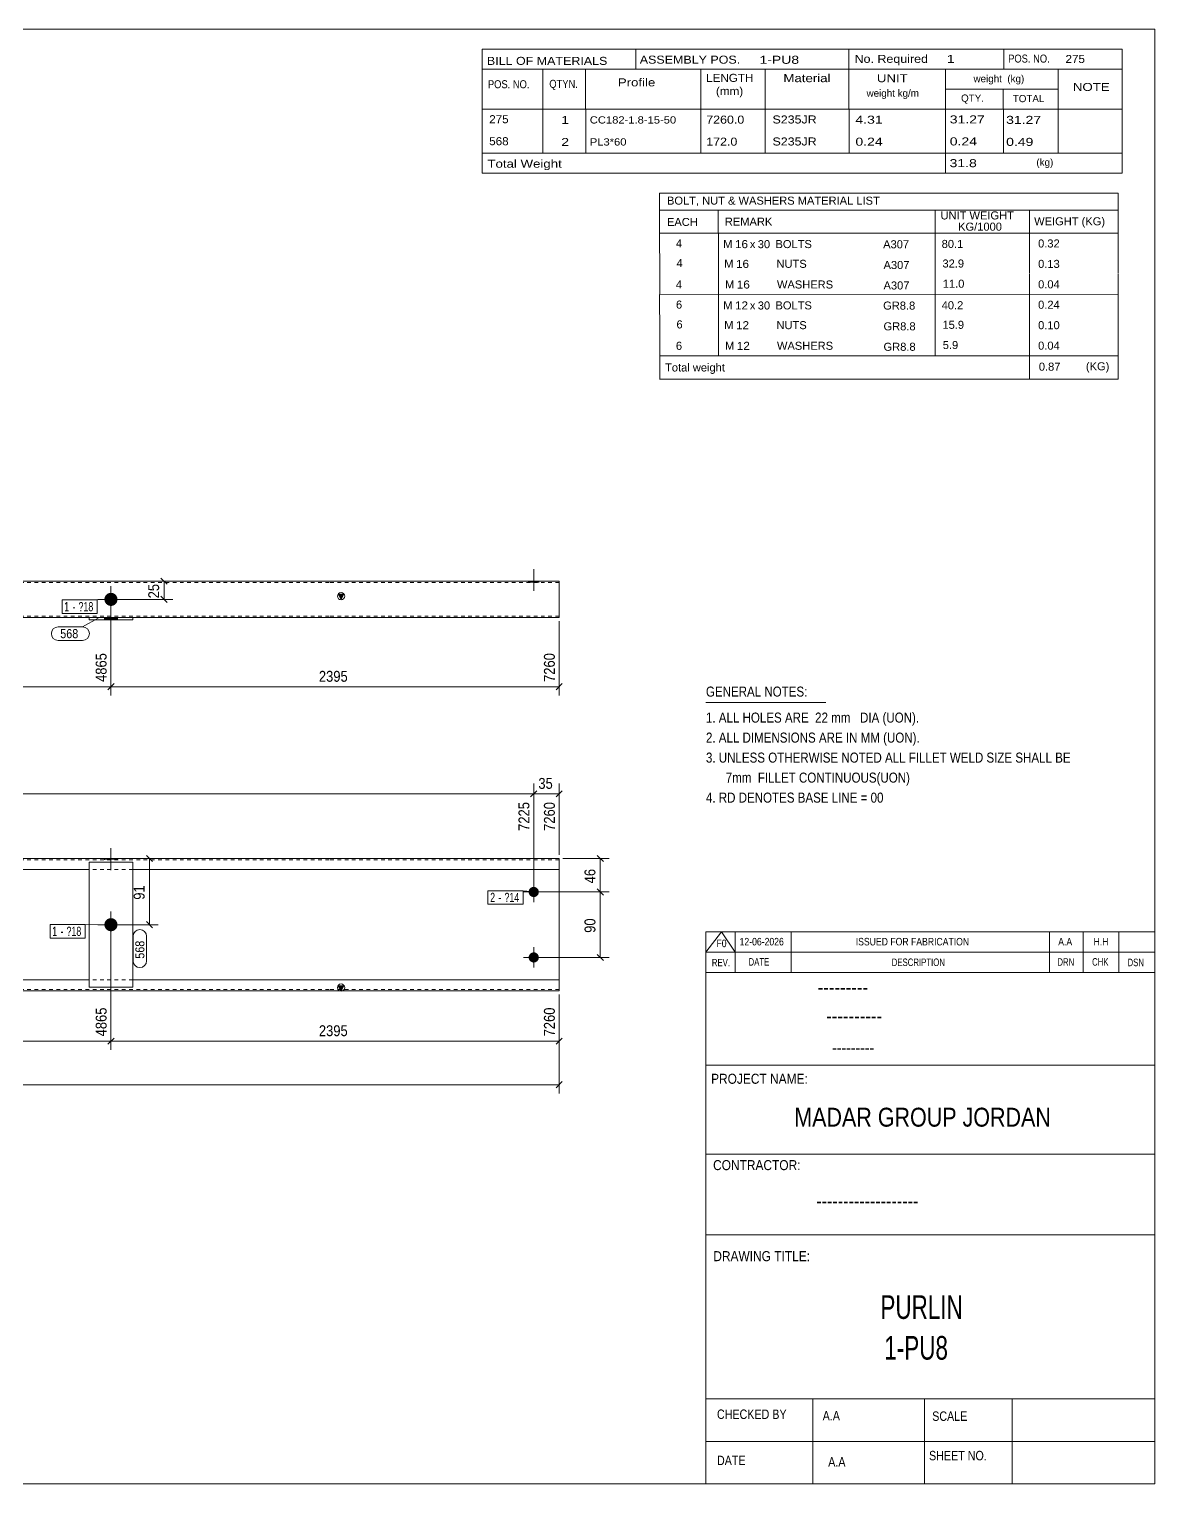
# Model space of a CAD drawing. Header units: millimetres. Extents: x 2 to 579, y 1 to 405.
# Drawn here: x 269.3 to 579, y 5 to 405 of the extents above; entities that cross this region are included whole.
import ezdxf

# ---------------------------------------------------------------- set-up
doc = ezdxf.new("R2010")
doc.units = ezdxf.units.MM
doc.linetypes.add('XKITLINE00', pattern=[0])
doc.linetypes.add('XKITLINE01', pattern=[4, 1, -1, 1, -1])
for name, color, linetype, lineweight in [('Bolt', 3, 'Continuous', 0), ('BoltMark', 7, 'Continuous', 0), ('Dimensions', 7, 'Continuous', 0), ('DrawingSheet', 5, 'Continuous', 0), ('OtherObjectType', 7, 'Continuous', 0), ('Part', 2, 'Continuous', 0), ('PartMark', 7, 'Continuous', 0)]:
    doc.layers.add(name, color=color, linetype=linetype, lineweight=lineweight)
doc.styles.add('@ARIAL_UNICODE_MS_BOLD', font='ARIAL.TTF')
doc.styles.add('ARIAL', font='ARIAL.TTF')
doc.styles.add('ARIAL_NARROW', font='ARIALN.TTF')
doc.styles.add('COMIC_SANS_MS_BOLD', font='COMICBD.TTF')
doc.styles.add('SWIS721_EX_BT', font='ARIAL.TTF')
doc.styles.add('SWISSE', font='ARIAL.TTF')

# ---------------------------------------------------------------- blocks, each defined once
blk = doc.blocks.new('*A1')
at = {"layer": 'Bolt'}
blk.add_hatch(color=3, dxfattribs=at).paths.add_polyline_path([(290.04, 176.59), (290.04, 176.95), (293.64, 176.95), (293.64, 176.59)], flags=17)
at = {"layer": 'Bolt', "color": 3, "linetype": 'XKITLINE00', "lineweight": 0}
for p, q in [((290.04, 176.95), (290.04, 176.59)), ((291.84, 179.77), (291.84, 173.77)), ((293.64, 176.95), (293.64, 176.59))]:
    blk.add_line(p, q, dxfattribs=at)
blk = doc.blocks.new('*A3')
at = {"layer": 'Bolt'}
for points in [[(408.17, 169.15), (408.21, 169.15), (408.24, 169.15), (408.28, 169.14), (408.31, 169.14), (408.34, 169.13), (408.38, 169.13), (408.41, 169.12), (408.44, 169.12), (408.48, 169.11), (408.51, 169.1), (408.54, 169.09), (408.58, 169.08), (408.61, 169.07), (408.64, 169.06), (408.67, 169.04), (408.71, 169.03), (408.74, 169.02), (408.77, 169), (408.8, 168.98), (408.83, 168.97), (408.86, 168.95), (408.89, 168.93), (408.92, 168.91), (408.94, 168.89), (408.97, 168.87), (409, 168.85), (409.03, 168.83), (409.05, 168.81), (409.08, 168.79), (409.1, 168.76), (409.13, 168.74), (409.15, 168.72), (409.18, 168.69), (409.2, 168.66), (409.22, 168.64), (409.24, 168.61), (409.26, 168.58), (409.28, 168.56), (409.3, 168.53), (409.32, 168.5), (409.34, 168.47), (409.36, 168.44), (409.37, 168.41), (409.39, 168.38), (409.4, 168.35), (409.42, 168.32), (409.43, 168.29), (409.44, 168.25), (409.46, 168.22), (409.47, 168.19), (409.48, 168.16), (409.49, 168.12), (409.5, 168.09), (409.5, 168.06), (409.51, 168.02), (409.52, 167.99), (409.52, 167.96), (409.53, 167.92), (409.53, 167.89), (409.53, 167.85), (409.54, 167.82), (409.54, 167.78), (409.54, 167.75), (409.54, 167.72), (409.54, 167.68), (409.53, 167.65), (409.53, 167.61), (409.53, 167.58), (409.52, 167.54), (409.52, 167.51), (409.51, 167.48), (409.5, 167.44), (409.5, 167.41), (409.49, 167.38), (409.48, 167.34), (409.47, 167.31), (409.46, 167.28), (409.44, 167.25), (409.43, 167.21), (409.42, 167.18), (409.4, 167.15), (409.39, 167.12), (409.37, 167.09), (409.36, 167.06), (409.34, 167.03), (409.32, 167), (409.3, 166.97), (409.28, 166.94), (409.26, 166.92), (409.24, 166.89), (409.22, 166.86), (409.2, 166.84), (409.18, 166.81), (409.15, 166.78), (409.13, 166.76), (409.1, 166.74), (409.08, 166.71), (409.05, 166.69), (409.03, 166.67), (409, 166.65), (408.97, 166.63), (408.94, 166.61), (408.92, 166.59), (408.89, 166.57), (408.86, 166.55), (408.83, 166.53), (408.8, 166.52), (408.77, 166.5), (408.74, 166.48), (408.71, 166.47), (408.67, 166.46), (408.64, 166.44), (408.61, 166.43), (408.58, 166.42), (408.54, 166.41), (408.51, 166.4), (408.48, 166.39), (408.44, 166.38), (408.41, 166.38), (408.38, 166.37), (408.34, 166.37), (408.31, 166.36), (408.28, 166.36), (408.24, 166.35), (408.21, 166.35), (408.17, 166.35), (408.14, 166.35), (408.1, 166.35), (408.07, 166.35), (408.03, 166.35), (408, 166.36), (407.97, 166.36), (407.93, 166.37), (407.9, 166.37), (407.86, 166.38), (407.83, 166.38), (407.8, 166.39), (407.76, 166.4), (407.73, 166.41), (407.7, 166.42), (407.67, 166.43), (407.63, 166.44), (407.6, 166.46), (407.57, 166.47), (407.54, 166.48), (407.51, 166.5), (407.48, 166.52), (407.45, 166.53), (407.42, 166.55), (407.39, 166.57), (407.36, 166.59), (407.33, 166.61), (407.3, 166.63), (407.28, 166.65), (407.25, 166.67), (407.22, 166.69), (407.2, 166.71), (407.17, 166.74), (407.15, 166.76), (407.12, 166.78), (407.1, 166.81), (407.08, 166.84), (407.06, 166.86), (407.03, 166.89), (407.01, 166.92), (406.99, 166.94), (406.97, 166.97), (406.96, 167), (406.94, 167.03), (406.92, 167.06), (406.9, 167.09), (406.89, 167.12), (406.87, 167.15), (406.86, 167.18), (406.84, 167.21), (406.83, 167.25), (406.82, 167.28), (406.81, 167.31), (406.8, 167.34), (406.79, 167.38), (406.78, 167.41), (406.77, 167.44), (406.76, 167.48), (406.76, 167.51), (406.75, 167.54), (406.75, 167.58), (406.74, 167.61), (406.74, 167.65), (406.74, 167.68), (406.74, 167.72), (406.74, 167.75), (406.74, 167.78), (406.74, 167.82), (406.74, 167.85), (406.74, 167.89), (406.75, 167.92), (406.75, 167.96), (406.76, 167.99), (406.76, 168.02), (406.77, 168.06), (406.78, 168.09), (406.79, 168.12), (406.8, 168.16), (406.81, 168.19), (406.82, 168.22), (406.83, 168.25), (406.84, 168.29), (406.86, 168.32), (406.87, 168.35), (406.89, 168.38), (406.9, 168.41), (406.92, 168.44), (406.94, 168.47), (406.96, 168.5), (406.97, 168.53), (406.99, 168.56), (407.01, 168.58), (407.03, 168.61), (407.06, 168.64), (407.08, 168.66), (407.1, 168.69), (407.12, 168.72), (407.15, 168.74), (407.17, 168.76), (407.2, 168.79), (407.22, 168.81), (407.25, 168.83), (407.28, 168.85), (407.3, 168.87), (407.33, 168.89), (407.36, 168.91), (407.39, 168.93), (407.42, 168.95), (407.45, 168.97), (407.48, 168.98), (407.51, 169), (407.54, 169.02), (407.57, 169.03), (407.6, 169.04), (407.63, 169.06), (407.67, 169.07), (407.7, 169.08), (407.73, 169.09), (407.76, 169.1), (407.8, 169.11), (407.83, 169.12), (407.86, 169.12), (407.9, 169.13), (407.93, 169.13), (407.97, 169.14), (408, 169.14), (408.03, 169.15), (408.07, 169.15), (408.1, 169.15), (408.14, 169.15)], [(408.17, 151.15), (408.21, 151.15), (408.24, 151.15), (408.28, 151.14), (408.31, 151.14), (408.34, 151.13), (408.38, 151.13), (408.41, 151.12), (408.44, 151.12), (408.48, 151.11), (408.51, 151.1), (408.54, 151.09), (408.58, 151.08), (408.61, 151.07), (408.64, 151.06), (408.67, 151.04), (408.71, 151.03), (408.74, 151.02), (408.77, 151), (408.8, 150.98), (408.83, 150.97), (408.86, 150.95), (408.89, 150.93), (408.92, 150.91), (408.94, 150.89), (408.97, 150.87), (409, 150.85), (409.03, 150.83), (409.05, 150.81), (409.08, 150.79), (409.1, 150.76), (409.13, 150.74), (409.15, 150.72), (409.18, 150.69), (409.2, 150.66), (409.22, 150.64), (409.24, 150.61), (409.26, 150.58), (409.28, 150.56), (409.3, 150.53), (409.32, 150.5), (409.34, 150.47), (409.36, 150.44), (409.37, 150.41), (409.39, 150.38), (409.4, 150.35), (409.42, 150.32), (409.43, 150.29), (409.44, 150.25), (409.46, 150.22), (409.47, 150.19), (409.48, 150.16), (409.49, 150.12), (409.5, 150.09), (409.5, 150.06), (409.51, 150.02), (409.52, 149.99), (409.52, 149.96), (409.53, 149.92), (409.53, 149.89), (409.53, 149.85), (409.54, 149.82), (409.54, 149.78), (409.54, 149.75), (409.54, 149.72), (409.54, 149.68), (409.53, 149.65), (409.53, 149.61), (409.53, 149.58), (409.52, 149.54), (409.52, 149.51), (409.51, 149.48), (409.5, 149.44), (409.5, 149.41), (409.49, 149.38), (409.48, 149.34), (409.47, 149.31), (409.46, 149.28), (409.44, 149.25), (409.43, 149.21), (409.42, 149.18), (409.4, 149.15), (409.39, 149.12), (409.37, 149.09), (409.36, 149.06), (409.34, 149.03), (409.32, 149), (409.3, 148.97), (409.28, 148.94), (409.26, 148.92), (409.24, 148.89), (409.22, 148.86), (409.2, 148.84), (409.18, 148.81), (409.15, 148.78), (409.13, 148.76), (409.1, 148.74), (409.08, 148.71), (409.05, 148.69), (409.03, 148.67), (409, 148.65), (408.97, 148.63), (408.94, 148.61), (408.92, 148.59), (408.89, 148.57), (408.86, 148.55), (408.83, 148.53), (408.8, 148.52), (408.77, 148.5), (408.74, 148.48), (408.71, 148.47), (408.67, 148.46), (408.64, 148.44), (408.61, 148.43), (408.58, 148.42), (408.54, 148.41), (408.51, 148.4), (408.48, 148.39), (408.44, 148.38), (408.41, 148.38), (408.38, 148.37), (408.34, 148.37), (408.31, 148.36), (408.28, 148.36), (408.24, 148.35), (408.21, 148.35), (408.17, 148.35), (408.14, 148.35), (408.1, 148.35), (408.07, 148.35), (408.03, 148.35), (408, 148.36), (407.97, 148.36), (407.93, 148.37), (407.9, 148.37), (407.86, 148.38), (407.83, 148.38), (407.8, 148.39), (407.76, 148.4), (407.73, 148.41), (407.7, 148.42), (407.67, 148.43), (407.63, 148.44), (407.6, 148.46), (407.57, 148.47), (407.54, 148.48), (407.51, 148.5), (407.48, 148.52), (407.45, 148.53), (407.42, 148.55), (407.39, 148.57), (407.36, 148.59), (407.33, 148.61), (407.3, 148.63), (407.28, 148.65), (407.25, 148.67), (407.22, 148.69), (407.2, 148.71), (407.17, 148.74), (407.15, 148.76), (407.12, 148.78), (407.1, 148.81), (407.08, 148.84), (407.06, 148.86), (407.03, 148.89), (407.01, 148.92), (406.99, 148.94), (406.97, 148.97), (406.96, 149), (406.94, 149.03), (406.92, 149.06), (406.9, 149.09), (406.89, 149.12), (406.87, 149.15), (406.86, 149.18), (406.84, 149.21), (406.83, 149.25), (406.82, 149.28), (406.81, 149.31), (406.8, 149.34), (406.79, 149.38), (406.78, 149.41), (406.77, 149.44), (406.76, 149.48), (406.76, 149.51), (406.75, 149.54), (406.75, 149.58), (406.74, 149.61), (406.74, 149.65), (406.74, 149.68), (406.74, 149.72), (406.74, 149.75), (406.74, 149.78), (406.74, 149.82), (406.74, 149.85), (406.74, 149.89), (406.75, 149.92), (406.75, 149.96), (406.76, 149.99), (406.76, 150.02), (406.77, 150.06), (406.78, 150.09), (406.79, 150.12), (406.8, 150.16), (406.81, 150.19), (406.82, 150.22), (406.83, 150.25), (406.84, 150.29), (406.86, 150.32), (406.87, 150.35), (406.89, 150.38), (406.9, 150.41), (406.92, 150.44), (406.94, 150.47), (406.96, 150.5), (406.97, 150.53), (406.99, 150.56), (407.01, 150.58), (407.03, 150.61), (407.06, 150.64), (407.08, 150.66), (407.1, 150.69), (407.12, 150.72), (407.15, 150.74), (407.17, 150.76), (407.2, 150.79), (407.22, 150.81), (407.25, 150.83), (407.28, 150.85), (407.3, 150.87), (407.33, 150.89), (407.36, 150.91), (407.39, 150.93), (407.42, 150.95), (407.45, 150.97), (407.48, 150.98), (407.51, 151), (407.54, 151.02), (407.57, 151.03), (407.6, 151.04), (407.63, 151.06), (407.67, 151.07), (407.7, 151.08), (407.73, 151.09), (407.76, 151.1), (407.8, 151.11), (407.83, 151.12), (407.86, 151.12), (407.9, 151.13), (407.93, 151.13), (407.97, 151.14), (408, 151.14), (408.03, 151.15), (408.07, 151.15), (408.1, 151.15), (408.14, 151.15)]]:
    blk.add_hatch(color=3, dxfattribs=at).paths.add_polyline_path(points, flags=17)
at = {"layer": 'Bolt', "color": 3, "linetype": 'XKITLINE00', "lineweight": 0}
for p, q in [((408.14, 164.95), (408.14, 170.55)), ((410.94, 167.75), (405.34, 167.75)), ((408.14, 146.95), (408.14, 152.55)), ((410.94, 149.75), (405.34, 149.75))]:
    blk.add_line(p, q, dxfattribs=at)
blk = doc.blocks.new('*A7')
at = {"layer": 'Bolt'}
blk.add_hatch(color=3, dxfattribs=at).paths.add_polyline_path([(293.64, 158.71), (293.64, 158.66), (293.64, 158.62), (293.64, 158.57), (293.63, 158.53), (293.62, 158.49), (293.62, 158.44), (293.61, 158.4), (293.6, 158.36), (293.59, 158.31), (293.58, 158.27), (293.57, 158.23), (293.55, 158.19), (293.54, 158.14), (293.52, 158.1), (293.51, 158.06), (293.49, 158.02), (293.47, 157.98), (293.45, 157.94), (293.43, 157.9), (293.41, 157.86), (293.39, 157.82), (293.36, 157.79), (293.34, 157.75), (293.32, 157.71), (293.29, 157.68), (293.26, 157.64), (293.24, 157.61), (293.21, 157.57), (293.18, 157.54), (293.15, 157.51), (293.12, 157.48), (293.09, 157.45), (293.05, 157.42), (293.02, 157.39), (292.99, 157.36), (292.95, 157.33), (292.92, 157.3), (292.88, 157.28), (292.84, 157.25), (292.81, 157.23), (292.77, 157.21), (292.73, 157.18), (292.69, 157.16), (292.65, 157.14), (292.61, 157.12), (292.57, 157.1), (292.53, 157.09), (292.49, 157.07), (292.45, 157.06), (292.41, 157.04), (292.37, 157.03), (292.32, 157.02), (292.28, 157), (292.24, 156.99), (292.2, 156.98), (292.15, 156.98), (292.11, 156.97), (292.06, 156.96), (292.02, 156.96), (291.98, 156.95), (291.93, 156.95), (291.89, 156.95), (291.84, 156.95), (291.8, 156.95), (291.76, 156.95), (291.71, 156.95), (291.67, 156.96), (291.62, 156.96), (291.58, 156.97), (291.54, 156.98), (291.49, 156.98), (291.45, 156.99), (291.41, 157), (291.36, 157.02), (291.32, 157.03), (291.28, 157.04), (291.24, 157.06), (291.2, 157.07), (291.16, 157.09), (291.11, 157.1), (291.07, 157.12), (291.03, 157.14), (291, 157.16), (290.96, 157.18), (290.92, 157.21), (290.88, 157.23), (290.84, 157.25), (290.81, 157.28), (290.77, 157.3), (290.74, 157.33), (290.7, 157.36), (290.67, 157.39), (290.64, 157.42), (290.6, 157.45), (290.57, 157.48), (290.54, 157.51), (290.51, 157.54), (290.48, 157.57), (290.45, 157.61), (290.42, 157.64), (290.4, 157.68), (290.37, 157.71), (290.35, 157.75), (290.32, 157.79), (290.3, 157.82), (290.28, 157.86), (290.26, 157.9), (290.24, 157.94), (290.22, 157.98), (290.2, 158.02), (290.18, 158.06), (290.16, 158.1), (290.15, 158.14), (290.13, 158.19), (290.12, 158.23), (290.11, 158.27), (290.1, 158.31), (290.09, 158.36), (290.08, 158.4), (290.07, 158.44), (290.06, 158.49), (290.06, 158.53), (290.05, 158.57), (290.05, 158.62), (290.05, 158.66), (290.04, 158.71), (290.04, 158.75), (290.04, 158.79), (290.05, 158.84), (290.05, 158.88), (290.05, 158.93), (290.06, 158.97), (290.06, 159.01), (290.07, 159.06), (290.08, 159.1), (290.09, 159.14), (290.1, 159.19), (290.11, 159.23), (290.12, 159.27), (290.13, 159.31), (290.15, 159.36), (290.16, 159.4), (290.18, 159.44), (290.2, 159.48), (290.22, 159.52), (290.24, 159.56), (290.26, 159.6), (290.28, 159.64), (290.3, 159.68), (290.32, 159.71), (290.35, 159.75), (290.37, 159.79), (290.4, 159.82), (290.42, 159.86), (290.45, 159.89), (290.48, 159.93), (290.51, 159.96), (290.54, 159.99), (290.57, 160.02), (290.6, 160.05), (290.64, 160.08), (290.67, 160.11), (290.7, 160.14), (290.74, 160.17), (290.77, 160.2), (290.81, 160.22), (290.84, 160.25), (290.88, 160.27), (290.92, 160.29), (290.96, 160.32), (291, 160.34), (291.03, 160.36), (291.07, 160.38), (291.11, 160.4), (291.16, 160.41), (291.2, 160.43), (291.24, 160.44), (291.28, 160.46), (291.32, 160.47), (291.36, 160.48), (291.41, 160.5), (291.45, 160.51), (291.49, 160.52), (291.54, 160.52), (291.58, 160.53), (291.62, 160.54), (291.67, 160.54), (291.71, 160.55), (291.76, 160.55), (291.8, 160.55), (291.84, 160.55), (291.89, 160.55), (291.93, 160.55), (291.98, 160.55), (292.02, 160.54), (292.06, 160.54), (292.11, 160.53), (292.15, 160.52), (292.2, 160.52), (292.24, 160.51), (292.28, 160.5), (292.32, 160.48), (292.37, 160.47), (292.41, 160.46), (292.45, 160.44), (292.49, 160.43), (292.53, 160.41), (292.57, 160.4), (292.61, 160.38), (292.65, 160.36), (292.69, 160.34), (292.73, 160.32), (292.77, 160.29), (292.81, 160.27), (292.84, 160.25), (292.88, 160.22), (292.92, 160.2), (292.95, 160.17), (292.99, 160.14), (293.02, 160.11), (293.05, 160.08), (293.09, 160.05), (293.12, 160.02), (293.15, 159.99), (293.18, 159.96), (293.21, 159.93), (293.24, 159.89), (293.26, 159.86), (293.29, 159.82), (293.32, 159.79), (293.34, 159.75), (293.36, 159.71), (293.39, 159.68), (293.41, 159.64), (293.43, 159.6), (293.45, 159.56), (293.47, 159.52), (293.49, 159.48), (293.51, 159.44), (293.52, 159.4), (293.54, 159.36), (293.55, 159.31), (293.57, 159.27), (293.58, 159.23), (293.59, 159.19), (293.6, 159.14), (293.61, 159.1), (293.62, 159.06), (293.62, 159.01), (293.63, 158.97), (293.64, 158.93), (293.64, 158.88), (293.64, 158.84), (293.64, 158.79), (293.64, 158.75)], flags=17)
at = {"layer": 'Bolt', "color": 3, "linetype": 'XKITLINE00', "lineweight": 0}
for p, q in [((291.84, 162.35), (291.84, 155.15)), ((295.44, 158.75), (288.24, 158.75))]:
    blk.add_line(p, q, dxfattribs=at)
blk = doc.blocks.new('*A8')
at = {"layer": 'Part'}
blk.add_hatch(color=2, dxfattribs=at).paths.add_polyline_path([(354.34, 141.95), (355.94, 141.95), (355.14, 140.55)], flags=17)
at = {"layer": 'Part', "color": 2, "linetype": 'XKITLINE00', "lineweight": 0}
for p, q in [((351.84, 176.95), (231.84, 176.95)), ((415.14, 176.95), (351.94, 176.95)), ((415.14, 140.55), (415.14, 176.95)), ((285.84, 173.95), (231.84, 173.95)), ((351.84, 173.95), (297.84, 173.95)), ((415.14, 173.95), (351.94, 173.95)), ((285.84, 143.55), (231.84, 143.55)), ((351.84, 140.55), (231.84, 140.55)), ((351.84, 143.55), (297.84, 143.55)), ((415.14, 143.55), (351.94, 143.55)), ((415.14, 140.55), (351.94, 140.55)), ((355.14, 140.55), (354.34, 141.95)), ((354.34, 141.95), (355.94, 141.95)), ((355.94, 141.95), (355.14, 140.55))]:
    blk.add_line(p, q, dxfattribs=at)
at = {"layer": 'Part', "color": 7, "linetype": 'XKITLINE01', "lineweight": 0}
for p, q in [((351.84, 176.59), (231.84, 176.59)), ((415.14, 176.59), (351.94, 176.59)), ((297.84, 173.95), (285.84, 173.95)), ((351.84, 140.91), (231.84, 140.91)), ((297.84, 143.55), (285.84, 143.55)), ((415.14, 140.91), (351.94, 140.91))]:
    blk.add_line(p, q, dxfattribs=at)
at = {"layer": 'Part', "color": 2, "linetype": 'XKITLINE00', "lineweight": 0}
blk.add_circle((355.14, 141.45), 1, dxfattribs=at)
blk = doc.blocks.new('*A10')
at = {"layer": 'Part', "color": 2, "linetype": 'XKITLINE00', "lineweight": 0}
for p, q in [((285.84, 175.95), (285.84, 141.55)), ((297.84, 175.95), (285.84, 175.95)), ((297.84, 141.55), (297.84, 175.95)), ((285.84, 141.55), (297.84, 141.55))]:
    blk.add_line(p, q, dxfattribs=at)
blk = doc.blocks.new('*A11')
at = {"layer": 'Bolt'}
blk.add_hatch(color=3, dxfattribs=at).paths.add_polyline_path([(290.04, 248.24), (290.05, 248.29), (290.05, 248.33), (290.05, 248.38), (290.06, 248.42), (290.06, 248.46), (290.07, 248.51), (290.08, 248.55), (290.09, 248.59), (290.1, 248.64), (290.11, 248.68), (290.12, 248.72), (290.13, 248.76), (290.15, 248.81), (290.16, 248.85), (290.18, 248.89), (290.2, 248.93), (290.22, 248.97), (290.24, 249.01), (290.26, 249.05), (290.28, 249.09), (290.3, 249.13), (290.32, 249.16), (290.35, 249.2), (290.37, 249.24), (290.4, 249.27), (290.42, 249.31), (290.45, 249.34), (290.48, 249.38), (290.51, 249.41), (290.54, 249.44), (290.57, 249.47), (290.6, 249.5), (290.64, 249.53), (290.67, 249.56), (290.7, 249.59), (290.74, 249.62), (290.77, 249.65), (290.81, 249.67), (290.84, 249.7), (290.88, 249.72), (290.92, 249.74), (290.96, 249.77), (291, 249.79), (291.03, 249.81), (291.07, 249.83), (291.11, 249.85), (291.16, 249.86), (291.2, 249.88), (291.24, 249.9), (291.28, 249.91), (291.32, 249.92), (291.36, 249.94), (291.41, 249.95), (291.45, 249.96), (291.49, 249.97), (291.54, 249.97), (291.58, 249.98), (291.62, 249.99), (291.67, 249.99), (291.71, 250), (291.76, 250), (291.8, 250), (291.84, 250), (291.89, 250), (291.93, 250), (291.98, 250), (292.02, 249.99), (292.06, 249.99), (292.11, 249.98), (292.15, 249.97), (292.2, 249.97), (292.24, 249.96), (292.28, 249.95), (292.32, 249.94), (292.37, 249.92), (292.41, 249.91), (292.45, 249.9), (292.49, 249.88), (292.53, 249.86), (292.57, 249.85), (292.61, 249.83), (292.65, 249.81), (292.69, 249.79), (292.73, 249.77), (292.77, 249.74), (292.81, 249.72), (292.84, 249.7), (292.88, 249.67), (292.92, 249.65), (292.95, 249.62), (292.99, 249.59), (293.02, 249.56), (293.05, 249.53), (293.09, 249.5), (293.12, 249.47), (293.15, 249.44), (293.18, 249.41), (293.21, 249.38), (293.24, 249.34), (293.26, 249.31), (293.29, 249.27), (293.32, 249.24), (293.34, 249.2), (293.36, 249.16), (293.39, 249.13), (293.41, 249.09), (293.43, 249.05), (293.45, 249.01), (293.47, 248.97), (293.49, 248.93), (293.51, 248.89), (293.52, 248.85), (293.54, 248.81), (293.55, 248.76), (293.57, 248.72), (293.58, 248.68), (293.59, 248.64), (293.6, 248.59), (293.61, 248.55), (293.62, 248.51), (293.62, 248.46), (293.63, 248.42), (293.64, 248.38), (293.64, 248.33), (293.64, 248.29), (293.64, 248.24), (293.64, 248.2), (293.64, 248.16), (293.64, 248.11), (293.64, 248.07), (293.64, 248.02), (293.63, 247.98), (293.62, 247.94), (293.62, 247.89), (293.61, 247.85), (293.6, 247.81), (293.59, 247.76), (293.58, 247.72), (293.57, 247.68), (293.55, 247.64), (293.54, 247.59), (293.52, 247.55), (293.51, 247.51), (293.49, 247.47), (293.47, 247.43), (293.45, 247.39), (293.43, 247.35), (293.41, 247.31), (293.39, 247.27), (293.36, 247.24), (293.34, 247.2), (293.32, 247.16), (293.29, 247.13), (293.26, 247.09), (293.24, 247.06), (293.21, 247.02), (293.18, 246.99), (293.15, 246.96), (293.12, 246.93), (293.09, 246.9), (293.05, 246.87), (293.02, 246.84), (292.99, 246.81), (292.95, 246.78), (292.92, 246.75), (292.88, 246.73), (292.84, 246.7), (292.81, 246.68), (292.77, 246.66), (292.73, 246.63), (292.69, 246.61), (292.65, 246.59), (292.61, 246.57), (292.57, 246.55), (292.53, 246.54), (292.49, 246.52), (292.45, 246.51), (292.41, 246.49), (292.37, 246.48), (292.32, 246.47), (292.28, 246.45), (292.24, 246.44), (292.2, 246.43), (292.15, 246.43), (292.11, 246.42), (292.06, 246.41), (292.02, 246.41), (291.98, 246.41), (291.93, 246.4), (291.89, 246.4), (291.84, 246.4), (291.8, 246.4), (291.76, 246.4), (291.71, 246.41), (291.67, 246.41), (291.62, 246.41), (291.58, 246.42), (291.54, 246.43), (291.49, 246.43), (291.45, 246.44), (291.41, 246.45), (291.36, 246.47), (291.32, 246.48), (291.28, 246.49), (291.24, 246.51), (291.2, 246.52), (291.16, 246.54), (291.11, 246.55), (291.07, 246.57), (291.03, 246.59), (291, 246.61), (290.96, 246.63), (290.92, 246.66), (290.88, 246.68), (290.84, 246.7), (290.81, 246.73), (290.77, 246.75), (290.74, 246.78), (290.7, 246.81), (290.67, 246.84), (290.64, 246.87), (290.6, 246.9), (290.57, 246.93), (290.54, 246.96), (290.51, 246.99), (290.48, 247.02), (290.45, 247.06), (290.42, 247.09), (290.4, 247.13), (290.37, 247.16), (290.35, 247.2), (290.32, 247.24), (290.3, 247.27), (290.28, 247.31), (290.26, 247.35), (290.24, 247.39), (290.22, 247.43), (290.2, 247.47), (290.18, 247.51), (290.16, 247.55), (290.15, 247.59), (290.13, 247.64), (290.12, 247.68), (290.11, 247.72), (290.1, 247.76), (290.09, 247.81), (290.08, 247.85), (290.07, 247.89), (290.06, 247.94), (290.06, 247.98), (290.05, 248.02), (290.05, 248.07), (290.05, 248.11), (290.04, 248.16), (290.04, 248.2)], flags=17)
at = {"layer": 'Bolt', "color": 3, "linetype": 'XKITLINE00', "lineweight": 0}
for p, q in [((295.44, 248.2), (288.24, 248.2)), ((291.84, 244.6), (291.84, 251.8))]:
    blk.add_line(p, q, dxfattribs=at)
blk = doc.blocks.new('*A13')
at = {"layer": 'Bolt'}
blk.add_hatch(color=3, dxfattribs=at).paths.add_polyline_path([(406.74, 252.84), (406.74, 253.2), (409.54, 253.2), (409.54, 252.84)], flags=17)
blk.add_hatch(color=3, dxfattribs=at).paths.add_polyline_path([(406.74, 252.84), (406.74, 253.2), (409.54, 253.2), (409.54, 252.84)], flags=17)
at = {"layer": 'Bolt', "color": 3, "linetype": 'XKITLINE00', "lineweight": 0}
for p, q in [((408.14, 250.52), (408.14, 256.52)), ((408.14, 250.52), (408.14, 256.52)), ((406.74, 252.84), (406.74, 253.2)), ((406.74, 252.84), (406.74, 253.2)), ((409.54, 252.84), (409.54, 253.2)), ((409.54, 252.84), (409.54, 253.2))]:
    blk.add_line(p, q, dxfattribs=at)
blk = doc.blocks.new('*A17')
at = {"layer": 'Bolt'}
blk.add_hatch(color=3, dxfattribs=at).paths.add_polyline_path([(290.04, 242.6), (290.04, 243.2), (293.64, 243.2), (293.64, 242.6)], flags=17)
at = {"layer": 'Bolt', "color": 3, "linetype": 'XKITLINE00', "lineweight": 0}
for p, q in [((291.84, 245.9), (291.84, 239.9)), ((290.04, 243.2), (290.04, 242.6)), ((293.64, 243.2), (293.64, 242.6))]:
    blk.add_line(p, q, dxfattribs=at)
blk = doc.blocks.new('*A18')
at = {"layer": 'Part'}
blk.add_hatch(color=2, dxfattribs=at).paths.add_polyline_path([(354.34, 249.6), (355.94, 249.6), (355.14, 248.2)], flags=17)
at = {"layer": 'Part', "color": 2, "linetype": 'XKITLINE00', "lineweight": 0}
for p, q in [((231.84, 253.2), (351.84, 253.2)), ((351.94, 253.2), (415.14, 253.2)), ((415.14, 253.2), (415.14, 243.2)), ((355.14, 248.2), (354.34, 249.6)), ((354.34, 249.6), (355.94, 249.6)), ((355.94, 249.6), (355.14, 248.2)), ((351.84, 243.2), (231.84, 243.2)), ((415.14, 243.2), (351.94, 243.2))]:
    blk.add_line(p, q, dxfattribs=at)
at = {"layer": 'Part', "color": 7, "linetype": 'XKITLINE01', "lineweight": 0}
for p, q in [((351.84, 252.84), (231.84, 252.84)), ((415.14, 252.84), (351.94, 252.84)), ((351.84, 243.56), (231.84, 243.56)), ((415.14, 243.56), (351.94, 243.56))]:
    blk.add_line(p, q, dxfattribs=at)
at = {"layer": 'Part', "color": 2, "linetype": 'XKITLINE00', "lineweight": 0}
blk.add_circle((355.14, 249.1), 1, dxfattribs=at)
blk = doc.blocks.new('*A20')
at = {"layer": 'Part', "color": 2, "linetype": 'XKITLINE00', "lineweight": 0}
for p, q in [((285.84, 242.6), (285.84, 243.2)), ((297.84, 242.6), (285.84, 242.6)), ((297.84, 243.2), (297.84, 242.6))]:
    blk.add_line(p, q, dxfattribs=at)
at = {"layer": 'Part', "color": 7, "linetype": 'XKITLINE01', "lineweight": 0}
blk.add_line((285.84, 243.2), (297.84, 243.2), dxfattribs=at)
blk = doc.blocks.new('*A21')
at = {"layer": 'DrawingSheet', "color": 5, "linetype": 'XKITLINE00', "lineweight": 0}
for p, q in [((579, 405), (5, 405)), ((579, 5), (579, 405)), ((5, 5), (579, 5))]:
    blk.add_line(p, q, dxfattribs=at)
blk = doc.blocks.new('*A22')
at = {"layer": 'OtherObjectType', "color": 7, "linetype": 'XKITLINE00', "lineweight": 0}
for p, q in [((442.76, 359.9), (442.75, 348.9)), ((442.76, 359.9), (568.88, 359.9)), ((568.88, 359.9), (568.88, 348.9)), ((442.75, 355.25), (568.88, 355.25)), ((458.87, 355.26), (458.87, 348.9)), ((518.57, 355.26), (518.57, 348.9)), ((544.47, 355.24), (544.47, 348.9)), ((442.76, 348.87), (442.76, 343.37)), ((442.77, 348.9), (568.88, 348.9)), ((458.92, 348.9), (458.92, 343.28)), ((518.57, 348.9), (518.57, 343.28)), ((544.5, 348.9), (544.5, 343.4)), ((568.88, 348.9), (568.88, 343.4)), ((442.79, 343.28), (442.79, 337.67)), ((458.95, 343.28), (458.95, 337.66)), ((518.57, 343.28), (518.57, 337.66)), ((544.5, 343.28), (544.5, 337.78)), ((568.88, 343.28), (568.88, 337.78)), ((442.79, 337.65), (442.79, 332.08)), ((458.95, 337.66), (458.95, 332.04)), ((518.57, 337.66), (518.57, 332.04)), ((544.5, 337.66), (544.5, 332.05)), ((568.88, 337.66), (568.88, 332.05)), ((568.88, 332.05), (442.75, 332.08)), ((442.76, 332.01), (442.76, 326.51)), ((458.92, 332.04), (458.92, 326.42)), ((518.57, 332.04), (518.57, 326.42)), ((544.5, 332.04), (544.5, 326.54)), ((568.88, 332.04), (568.88, 326.54)), ((442.79, 326.42), (442.79, 320.81)), ((458.95, 326.42), (458.95, 320.81)), ((518.57, 326.42), (518.57, 320.81)), ((544.5, 326.42), (544.5, 320.92)), ((568.88, 326.42), (568.88, 320.92)), ((442.79, 320.79), (442.79, 315.22)), ((458.95, 320.8), (458.95, 315.19)), ((518.57, 320.81), (518.57, 315.19)), ((544.5, 320.8), (544.5, 315.2)), ((568.88, 320.8), (568.88, 315.19)), ((568.88, 315.19), (442.75, 315.22)), ((442.78, 315.19), (442.78, 308.78)), ((442.85, 315.18), (568.87, 315.19)), ((544.5, 315.15), (544.5, 308.74)), ((568.87, 315.16), (568.87, 308.74)), ((442.77, 308.74), (568.87, 308.74))]:
    blk.add_line(p, q, dxfattribs=at)
at = {"layer": 'OtherObjectType', "color": 7, "style": 'ARIAL_NARROW'}
for s, width, p in [('BOLT, NUT & WASHERS MATERIAL LIST', 1.211571, (444.79, 356.74)), ('EACH', 1.211571, (444.78, 350.87)), ('REMARK', 1.211571, (460.7, 350.96)), ('UNIT WEIGHT', 1.211571, (520.03, 352.67)), ('WEIGHT (KG)', 1.211571, (545.78, 351.05)), (' KG/1000', 1.211571, (524.02, 349.58)), ('4', 1.211571, (447.26, 345)), ('M', 1.211571, (460.26, 344.8)), ('16', 1.275, (463.5, 344.78)), ('x', 1.211571, (467.58, 344.78)), ('30', 1.211571, (469.76, 344.77)), ('BOLTS', 1.211571, (474.63, 344.79)), ('A307', 1.211571, (504.25, 344.74)), ('80.1', 1.211571, (520.34, 344.83)), ('0.32', 1.211571, (546.87, 344.96)), ('4', 1.211571, (447.4, 339.56)), ('M', 1.211571, (460.54, 339.36)), ('16', 1.275, (463.78, 339.34)), ('NUTS', 1.211571, (474.91, 339.36)), ('A307', 1.211571, (504.35, 339.04)), ('32.9', 1.211571, (520.56, 339.45)), ('0.13', 1.211571, (546.87, 339.34)), ('11.0', 1.211571, (520.64, 333.89)), ('4', 1.211571, (447.24, 333.69)), ('M', 1.211571, (460.76, 333.69)), ('16', 1.275, (464, 333.67)), ('WASHERS', 1.211571, (475.04, 333.68)), ('A307', 1.211571, (504.35, 333.42)), ('0.04', 1.211571, (546.87, 333.73)), ('6', 1.211571, (447.26, 328.15)), ('M', 1.211571, (460.26, 327.94)), ('12', 1.275, (463.5, 327.92)), ('x', 1.211571, (467.58, 327.92)), ('30', 1.211571, (469.76, 327.91)), ('BOLTS', 1.211571, (474.63, 327.93)), ('GR8.8', 1.211571, (504.25, 327.88)), ('40.2', 1.211571, (520.34, 327.97)), ('0.24', 1.211571, (546.87, 328.11)), ('6', 1.211571, (447.4, 322.7)), ('M', 1.211571, (460.54, 322.51)), ('12', 1.275, (463.78, 322.49)), ('NUTS', 1.211571, (474.91, 322.5)), ('GR8.8', 1.211571, (504.35, 322.18)), ('15.9', 1.211571, (520.56, 322.6)), ('0.10', 1.211571, (546.87, 322.49)), ('6', 1.211571, (447.24, 316.83)), ('M', 1.211571, (460.76, 316.83)), ('12', 1.275, (464, 316.81)), ('WASHERS', 1.211571, (475.04, 316.83)), ('GR8.8', 1.211571, (504.35, 316.56)), ('5.9', 1.211571, (520.64, 317.03)), ('0.04', 1.211571, (546.87, 316.87)), ('Total weight', 1.211571, (444.26, 310.86)), ('0.87', 1.211571, (547.07, 311.09)), ('(KG)', 1.211571, (560.02, 311.19))]:
    blk.add_text(s, height=2.2, dxfattribs=dict(at, width=width)).set_placement(p)
blk = doc.blocks.new('*A23')
at = {"layer": 'OtherObjectType', "color": 7, "linetype": 'XKITLINE00', "lineweight": 0}
blk.add_line((455.5, 219.82), (488.5, 219.82), dxfattribs=at)
at = {"layer": 'OtherObjectType', "color": 7, "style": 'ARIAL_NARROW', "width": 1.008832}
for s, p in [('GENERAL NOTES:', (455.5, 221.47)), ('1. ALL HOLES ARE  22 mm   DIA (UON).', (455.5, 214.32)), ('2. ALL DIMENSIONS ARE IN MM (UON).', (455.5, 208.82)), ('3. UNLESS OTHERWISE NOTED ALL FILLET WELD SIZE SHALL BE', (455.5, 203.32)), ('7mm  FILLET CONTINUOUS(UON)', (460.95, 197.82)), ('4. RD DENOTES BASE LINE = 00', (455.5, 192.32))]:
    blk.add_text(s, height=2.75, dxfattribs=at).set_placement(p)
blk = doc.blocks.new('*A24')
at = {"layer": 'OtherObjectType', "color": 7, "linetype": 'XKITLINE00', "lineweight": 0}
for p, q in [((455.5, 156.76), (579, 156.76)), ((455.5, 151.21), (459.82, 156.76)), ((455.5, 151.21), (455.5, 156.76)), ((459.82, 156.76), (463.53, 151.21)), ((463.53, 151.21), (463.53, 156.76)), ((478.97, 151.21), (478.97, 156.76)), ((549.98, 151.21), (549.98, 156.76)), ((559.24, 151.21), (559.24, 156.76)), ((569.12, 151.21), (569.12, 156.76)), ((579, 151.21), (579, 156.76)), ((455.5, 151.21), (579, 151.21)), ((455.5, 145.65), (455.5, 151.21)), ((459.21, 151.21), (579, 151.21)), ((463.53, 145.65), (463.53, 151.21)), ((478.97, 145.65), (478.97, 151.21)), ((549.98, 145.65), (549.98, 151.21)), ((559.24, 145.65), (559.24, 151.21)), ((569.12, 145.65), (569.12, 151.21)), ((579, 145.65), (579, 151.21))]:
    blk.add_line(p, q, dxfattribs=at)
at = {"layer": 'OtherObjectType', "color": 7, "style": 'ARIAL_NARROW'}
for s, height, width, p in [('F0', 2.058, 1.008832, (458.4, 152.59)), ('12-06-2026', 2.058, 1.008832, (464.76, 153.06)), ('ISSUED FOR FABRICATION', 2.0583, 1.008832, (496.71, 153.06)), ('A.A', 2.058, 1.008832, (552.4, 153.06)), ('H.H', 2.058, 1.008832, (562.13, 153.06)), ('REV.', 2.058, 0.907949, (457.13, 147.31)), ('DATE', 2.058, 0.907949, (467.23, 147.5)), ('DESCRIPTION', 2.0583, 0.907949, (506.61, 147.39)), ('DRN', 2.058, 0.907949, (552.17, 147.47)), ('CHK', 2.058, 0.907949, (561.72, 147.5)), ('DSN', 2.058, 0.907949, (571.47, 147.35))]:
    blk.add_text(s, height=height, dxfattribs=dict(at, width=width)).set_placement(p)
blk = doc.blocks.new('*A26')
at = {"layer": 'OtherObjectType', "color": 2, "linetype": 'XKITLINE00', "lineweight": 0}
for p, q in [((455.5, 145.65), (579, 145.65)), ((455.5, 5), (455.5, 145.64)), ((578.98, 145.64), (579, 5)), ((579, 120.14), (455.5, 120.14)), ((455.5, 95.63), (579, 95.63)), ((579, 73.49), (455.5, 73.49)), ((579, 28.4), (455.5, 28.4)), ((484.94, 28.4), (484.94, 5)), ((515.62, 5), (515.62, 28.4)), ((539.75, 5), (539.75, 28.4)), ((579, 16.7), (455.5, 16.7)), ((579, 5), (455.5, 5))]:
    blk.add_line(p, q, dxfattribs=at)
at = {"layer": 'OtherObjectType', "color": 4, "style": '@ARIAL_UNICODE_MS_BOLD', "width": 0.85}
blk.add_text('---------', height=3.9, dxfattribs=at).set_placement((486.23, 139.59))
at = {"layer": 'OtherObjectType', "color": 7, "style": 'ARIAL', "width": 0.85}
for s, height, p in [('----------', 3.9, (488.56, 131.77)), ('---------', 3.25, (490.21, 123.31))]:
    blk.add_text(s, height=height, dxfattribs=at).set_placement(p)
at = {"layer": 'OtherObjectType', "color": 3, "width": 0.85}
for s, style, p in [('PROJECT NAME:', 'SWIS721_EX_BT', (456.92, 115.01)), ('CONTRACTOR:', 'SWISSE', (457.47, 91.27)), ('DRAWING TITLE:', 'SWIS721_EX_BT', (457.53, 66.24))]:
    blk.add_text(s, height=2.7618, dxfattribs=dict(at, style=style)).set_placement(p)
at = {"layer": 'OtherObjectType', "color": 7, "width": 0.85}
for s, height, p in [('MADAR GROUP JORDAN', 5.2, (479.79, 103.23)), ('CHECKED BY', 2.592, (458.53, 22.86)), ('A.A', 2.592, (487.61, 22.45)), ('SCALE', 2.592, (517.74, 22.33)), ('DATE', 2.592, (458.54, 10.16)), ('A.A', 2.592, (489.14, 9.76)), ('SHEET NO.', 2.592, (516.87, 11.49))]:
    blk.add_text(s, height=height, dxfattribs=at).set_placement(p)
at = {"layer": 'OtherObjectType', "color": 1}
for s, height, style, width, p in [('-------------------', 3.9, 'COMIC_SANS_MS_BOLD', 0.85, (485.87, 80.86)), ('PURLIN', 6.5, 'ARIAL', 0.68, (503.5, 50.37)), ('1-PU8', 6.5, 'ARIAL', 0.68, (504.57, 39.17))]:
    blk.add_text(s, height=height, dxfattribs=dict(at, style=style, width=width)).set_placement(p)
blk = doc.blocks.new('*A27')
at = {"layer": 'OtherObjectType', "color": 7, "linetype": 'XKITLINE00', "lineweight": 0}
for p, q in [((393.98, 399.5), (569.98, 399.5)), ((393.98, 399.5), (393.98, 388.5)), ((436.26, 399.42), (436.26, 393.87)), ((494.85, 394), (494.85, 399.5)), ((537.43, 393.96), (537.43, 399.42)), ((569.98, 394), (569.98, 399.5)), ((393.98, 394), (569.98, 394)), ((410.64, 394), (410.64, 383)), ((422.4, 393.98), (422.4, 383.03)), ((454.12, 393.99), (454.13, 383)), ((471.78, 393.98), (471.78, 383)), ((494.85, 393.98), (494.85, 383)), ((521.43, 394), (521.43, 383)), ((552.42, 394), (552.42, 383)), ((569.98, 394), (569.98, 388.5)), ((393.98, 388.5), (393.98, 383)), ((521.45, 388.52), (552.45, 388.52)), ((537.28, 388.52), (537.28, 383)), ((569.98, 388.5), (569.98, 383)), ((393.98, 383), (569.98, 383)), ((393.98, 383), (393.98, 376.95)), ((410.63, 383), (410.63, 376.95)), ((422.44, 382.99), (422.44, 376.95)), ((454.12, 383), (454.11, 376.95)), ((471.79, 383), (471.79, 376.95)), ((494.87, 383), (494.87, 376.95)), ((521.44, 383), (521.44, 376.95)), ((537.33, 382.95), (537.33, 376.95)), ((552.43, 383), (552.43, 376.95)), ((569.98, 383), (569.98, 376.95)), ((393.98, 376.95), (393.98, 370.9)), ((410.63, 376.95), (410.63, 370.9)), ((422.44, 376.94), (422.44, 370.9)), ((454.12, 376.95), (454.11, 370.9)), ((471.79, 376.95), (471.79, 370.9)), ((494.87, 376.95), (494.87, 370.9)), ((521.44, 376.95), (521.44, 370.9)), ((537.33, 376.9), (537.33, 370.9)), ((552.43, 376.95), (552.43, 370.9)), ((569.98, 376.95), (569.98, 370.9)), ((393.98, 370.9), (569.98, 370.9)), ((393.98, 370.9), (393.98, 365.4)), ((521.44, 370.9), (521.44, 365.4)), ((569.98, 370.9), (569.98, 365.4)), ((393.98, 365.4), (569.98, 365.4))]:
    blk.add_line(p, q, dxfattribs=at)
at = {"layer": 'OtherObjectType', "color": 7, "style": 'ARIAL_NARROW'}
for s, height, width, p in [('BILL OF MATERIALS', 2.2, 1.36, (395.25, 395.16)), ('ASSEMBLY POS.', 2.2, 1.36, (437.3, 395.5)), ('1-PU8', 2.2, 1.525501, (470.23, 395.46)), ('No. Required', 2.2, 1.36, (496.39, 395.72)), ('1', 2.2, 1.525501, (521.75, 395.72)), ('POS. NO.', 2.2, 1.02, (538.63, 395.79)), ('275', 2.2, 1.270501, (554.4, 395.69)), ('LENGTH', 2.2, 1.275, (455.54, 390.49)), ('Material', 2.2, 1.445, (476.81, 390.41)), ('UNIT', 2.2, 1.445, (502.52, 390.4)), ('weight  (kg)', 1.98, 1.19, (529.11, 390.39)), ('POS. NO.', 2.2, 1.02, (395.53, 388.74)), ('QTYN.', 2.2, 1.02, (412.42, 388.84)), ('Profile', 2.2, 1.445, (431.26, 389.25)), ('(mm)', 2.2, 1.275, (458.26, 386.86)), ('weight kg/m', 1.98, 1.19, (499.69, 386.4)), ('NOTE', 2.2, 1.445, (556.44, 387.99)), ('QTY.', 1.98, 1.19, (525.68, 385.03)), ('TOTAL', 1.98, 1.19, (539.9, 384.91)), ('275', 2.2, 1.270501, (395.89, 379.12)), ('1', 2.2, 1.525501, (415.71, 378.91)), ('CC182-1.8-15-50', 1.98, 1.355501, (423.56, 379.04)), ('7260.0', 2.2, 1.355501, (455.59, 379.01)), ('S235JR', 2.2, 1.355501, (473.81, 379.05)), ('4.31', 2.2, 1.525501, (496.62, 378.99)), ('31.27', 2.2, 1.525501, (522.57, 379.07)), ('31.27', 2.2, 1.525501, (538.08, 378.94)), ('568', 2.2, 1.270501, (395.89, 373.07)), ('2', 2.2, 1.525501, (415.71, 372.86)), ('PL3*60', 1.98, 1.355501, (423.56, 372.99)), ('172.0', 2.2, 1.355501, (455.59, 372.96)), ('S235JR', 2.2, 1.355501, (473.81, 373)), ('0.24', 2.2, 1.525501, (496.62, 372.94)), ('0.24', 2.2, 1.525501, (522.57, 373.02)), ('0.49', 2.2, 1.525501, (538.08, 372.89)), ('Total Weight', 2.2, 1.445, (395.4, 366.89)), ('31.8', 2.2, 1.525501, (522.52, 367.04)), ('(kg)', 1.98, 1.19, (546.4, 367.41))]:
    blk.add_text(s, height=height, dxfattribs=dict(at, width=width)).set_placement(p)
blk = doc.blocks.new('*A29')
at = {"layer": 'Dimensions', "color": 7, "linetype": 'XKITLINE00', "lineweight": 0}
for p, q in [((415.14, 139.55), (415.14, 112.35)), ((34.45, 114.75), (415.14, 114.75)), ((415.99, 115.6), (414.29, 113.9))]:
    blk.add_line(p, q, dxfattribs=at)
at = {"layer": 'Dimensions', "color": 3}
blk.add_point((415.14, 114.75), dxfattribs=at)
blk = doc.blocks.new('*A31')
at = {"layer": 'Dimensions', "color": 7, "linetype": 'XKITLINE00', "lineweight": 0}
for p, q in [((171.74, 157.75), (171.74, 124.35)), ((291.84, 157.75), (291.84, 124.35)), ((172.59, 127.6), (170.9, 125.9)), ((171.74, 126.75), (291.84, 126.75)), ((292.69, 127.6), (291, 125.9))]:
    blk.add_line(p, q, dxfattribs=at)
at = {"layer": 'Dimensions', "color": 3}
for p in [(171.74, 126.75), (291.84, 126.75)]:
    blk.add_point(p, dxfattribs=at)
at = {"layer": 'Dimensions', "color": 3, "style": 'ARIAL', "width": 0.85}
blk.add_text('4865', height=3, rotation=90.0002, dxfattribs=at).set_placement((290.64, 128.05))
blk.add_text('2400', height=3, dxfattribs=at).set_placement((227.34, 128.1))
blk = doc.blocks.new('*A32')
at = {"layer": 'Dimensions', "color": 7, "linetype": 'XKITLINE00', "lineweight": 0}
for p, q in [((291.84, 157.75), (291.84, 124.35)), ((415.14, 139.55), (415.14, 124.35)), ((292.69, 127.6), (291, 125.9)), ((291.84, 126.75), (415.14, 126.75)), ((415.99, 127.6), (414.29, 125.9))]:
    blk.add_line(p, q, dxfattribs=at)
at = {"layer": 'Dimensions', "color": 3}
for p in [(291.84, 126.75), (415.14, 126.75)]:
    blk.add_point(p, dxfattribs=at)
at = {"layer": 'Dimensions', "color": 3, "style": 'ARIAL', "width": 0.85}
blk.add_text('7260', height=3, rotation=90.0002, dxfattribs=at).set_placement((413.94, 128.05))
blk.add_text('2395', height=3, dxfattribs=at).set_placement((349.04, 128.1))
blk = doc.blocks.new('*A35')
at = {"layer": 'Dimensions', "color": 7, "linetype": 'XKITLINE00', "lineweight": 0}
for p, q in [((408.14, 168.75), (408.14, 197.6)), ((55.45, 194.75), (408.14, 194.75)), ((408.99, 195.6), (407.29, 193.9))]:
    blk.add_line(p, q, dxfattribs=at)
at = {"layer": 'Dimensions', "color": 3}
blk.add_point((408.14, 194.75), dxfattribs=at)
at = {"layer": 'Dimensions', "color": 3, "style": 'ARIAL', "width": 0.85}
blk.add_text('7225', height=3, rotation=90.0002, dxfattribs=at).set_placement((406.94, 184.55))
blk = doc.blocks.new('*A36')
at = {"layer": 'Dimensions', "color": 7, "linetype": 'XKITLINE00', "lineweight": 0}
for p, q in [((408.14, 168.75), (408.14, 197.6)), ((415.14, 177.95), (415.14, 197.6)), ((408.99, 195.6), (407.29, 193.9)), ((408.14, 194.75), (415.14, 194.75)), ((415.99, 195.6), (414.29, 193.9))]:
    blk.add_line(p, q, dxfattribs=at)
at = {"layer": 'Dimensions', "color": 3}
for p in [(408.14, 194.75), (415.14, 194.75)]:
    blk.add_point(p, dxfattribs=at)
at = {"layer": 'Dimensions', "color": 3, "style": 'ARIAL', "width": 0.85}
blk.add_text('35', height=3, dxfattribs=at).set_placement((409.41, 196.1))
blk.add_text('7260', height=3, rotation=90.0002, dxfattribs=at).set_placement((413.94, 184.55))
blk = doc.blocks.new('*A38')
at = {"layer": 'Dimensions', "color": 7, "linetype": 'XKITLINE00', "lineweight": 0}
for p, q in [((292.84, 176.95), (304.85, 176.95)), ((301.6, 177.8), (303.3, 176.1)), ((302.45, 158.75), (302.45, 176.95)), ((292.84, 158.75), (304.85, 158.75)), ((301.6, 159.6), (303.3, 157.9))]:
    blk.add_line(p, q, dxfattribs=at)
at = {"layer": 'Dimensions', "color": 3}
for p in [(302.45, 176.95), (302.45, 158.75)]:
    blk.add_point(p, dxfattribs=at)
at = {"layer": 'Dimensions', "color": 3, "style": 'ARIAL', "width": 0.85}
blk.add_text('91', height=3, rotation=90.0002, dxfattribs=at).set_placement((301.1, 165.62))
blk = doc.blocks.new('*A41')
at = {"layer": 'Dimensions', "color": 7, "linetype": 'XKITLINE00', "lineweight": 0}
for p, q in [((425.6, 168.6), (427.3, 166.9)), ((409.14, 167.75), (428.85, 167.75)), ((426.45, 149.75), (426.45, 167.75)), ((409.14, 149.75), (428.85, 149.75)), ((425.6, 150.6), (427.3, 148.9))]:
    blk.add_line(p, q, dxfattribs=at)
at = {"layer": 'Dimensions', "color": 3}
for p in [(426.45, 167.75), (426.45, 149.75)]:
    blk.add_point(p, dxfattribs=at)
at = {"layer": 'Dimensions', "color": 3, "style": 'ARIAL', "width": 0.85}
blk.add_text('90', height=3, rotation=90.0002, dxfattribs=at).set_placement((425.1, 156.52))
blk = doc.blocks.new('*A42')
at = {"layer": 'Dimensions', "color": 7, "linetype": 'XKITLINE00', "lineweight": 0}
for p, q in [((416.14, 176.95), (428.85, 176.95)), ((425.6, 177.8), (427.3, 176.1)), ((426.45, 167.75), (426.45, 176.95)), ((425.6, 168.6), (427.3, 166.9)), ((409.14, 167.75), (428.85, 167.75))]:
    blk.add_line(p, q, dxfattribs=at)
at = {"layer": 'Dimensions', "color": 3}
for p in [(426.45, 176.95), (426.45, 167.75)]:
    blk.add_point(p, dxfattribs=at)
at = {"layer": 'Dimensions', "color": 3, "style": 'ARIAL', "width": 0.85}
blk.add_text('46', height=3, rotation=90.0002, dxfattribs=at).set_placement((425.1, 170.12))
blk = doc.blocks.new('*A43')
at = {"layer": 'BoltMark', "color": 7, "linetype": 'XKITLINE00', "lineweight": 0}
for p, q in [((275.09, 158.79), (284.78, 158.79)), ((275.09, 155.09), (275.09, 158.79)), ((284.78, 155.09), (284.78, 158.79)), ((291.84, 158.75), (284.78, 158.79)), ((275.09, 155.09), (284.78, 155.09))]:
    blk.add_line(p, q, dxfattribs=at)
at = {"layer": 'BoltMark', "color": 3, "style": 'ARIAL_NARROW', "width": 0.85}
for s, p in [('1', (275.69, 155.69)), ('-', (277.96, 155.69)), ('?18', (279.62, 155.69))]:
    blk.add_text(s, height=2.5, dxfattribs=at).set_placement(p)
blk = doc.blocks.new('*A46')
at = {"layer": 'BoltMark', "color": 7, "linetype": 'XKITLINE00', "lineweight": 0}
for p, q in [((395.55, 168.1), (405.24, 168.1)), ((395.55, 164.4), (395.55, 168.1)), ((405.24, 164.4), (405.24, 168.1)), ((408.14, 167.75), (405.24, 168.1)), ((395.55, 164.4), (405.24, 164.4))]:
    blk.add_line(p, q, dxfattribs=at)
at = {"layer": 'BoltMark', "color": 3, "style": 'ARIAL_NARROW', "width": 0.85}
for s, p in [('2', (396.15, 165)), ('-', (398.42, 165)), ('?14', (400.08, 165))]:
    blk.add_text(s, height=2.5, dxfattribs=at).set_placement(p)
blk = doc.blocks.new('*A47')
at = {"layer": 'PartMark', "color": 7, "linetype": 'XKITLINE00', "lineweight": 0}
for p, q in [((297.94, 148.8), (297.94, 155.56)), ((301.64, 148.8), (301.64, 155.56))]:
    blk.add_line(p, q, dxfattribs=at)
for centre, start, end in [((299.79, 155.56), 0, 180), ((299.79, 148.8), 180, 0)]:
    blk.add_arc(centre, 1.85, start, end, dxfattribs=at)
at = {"layer": 'PartMark', "color": 3, "style": 'ARIAL', "width": 0.85}
blk.add_text('568', height=2.5, rotation=90.0002, dxfattribs=at).set_placement((301.04, 149.4))
blk = doc.blocks.new('*A52')
at = {"layer": 'Dimensions', "color": 7, "linetype": 'XKITLINE00', "lineweight": 0}
for p, q in [((292.84, 253.2), (308.85, 253.2)), ((305.6, 254.05), (307.3, 252.35)), ((306.45, 248.2), (306.45, 253.2)), ((292.84, 248.2), (308.85, 248.2)), ((305.6, 249.05), (307.3, 247.35))]:
    blk.add_line(p, q, dxfattribs=at)
at = {"layer": 'Dimensions', "color": 3}
for p in [(306.45, 253.2), (306.45, 248.2)]:
    blk.add_point(p, dxfattribs=at)
at = {"layer": 'Dimensions', "color": 3, "style": 'ARIAL', "width": 0.85}
blk.add_text('25', height=3, rotation=90.0002, dxfattribs=at).set_placement((305.1, 248.48))
blk = doc.blocks.new('*A54')
at = {"layer": 'Dimensions', "color": 7, "linetype": 'XKITLINE00', "lineweight": 0}
for p, q in [((171.74, 247.2), (171.74, 221.8)), ((291.84, 247.2), (291.84, 221.8)), ((172.59, 225.05), (170.9, 223.35)), ((171.74, 224.2), (291.84, 224.2)), ((292.69, 225.05), (291, 223.35))]:
    blk.add_line(p, q, dxfattribs=at)
at = {"layer": 'Dimensions', "color": 3}
for p in [(171.74, 224.2), (291.84, 224.2)]:
    blk.add_point(p, dxfattribs=at)
at = {"layer": 'Dimensions', "color": 3, "style": 'ARIAL', "width": 0.85}
blk.add_text('4865', height=3, rotation=90.0002, dxfattribs=at).set_placement((290.64, 225.5))
blk.add_text('2400', height=3, dxfattribs=at).set_placement((227.34, 225.55))
blk = doc.blocks.new('*A55')
at = {"layer": 'Dimensions', "color": 7, "linetype": 'XKITLINE00', "lineweight": 0}
for p, q in [((291.84, 247.2), (291.84, 221.8)), ((415.14, 242.2), (415.14, 221.8)), ((292.69, 225.05), (291, 223.35)), ((291.84, 224.2), (415.14, 224.2)), ((415.99, 225.05), (414.29, 223.35))]:
    blk.add_line(p, q, dxfattribs=at)
at = {"layer": 'Dimensions', "color": 3}
for p in [(291.84, 224.2), (415.14, 224.2)]:
    blk.add_point(p, dxfattribs=at)
at = {"layer": 'Dimensions', "color": 3, "style": 'ARIAL', "width": 0.85}
blk.add_text('7260', height=3, rotation=90.0002, dxfattribs=at).set_placement((413.94, 225.5))
blk.add_text('2395', height=3, dxfattribs=at).set_placement((349.04, 225.55))
blk = doc.blocks.new('*A57')
at = {"layer": 'BoltMark', "color": 7, "linetype": 'XKITLINE00', "lineweight": 0}
for p, q in [((278.39, 248.05), (288.08, 248.05)), ((278.39, 244.35), (278.39, 248.05)), ((291.84, 248.2), (288.08, 248.05)), ((288.08, 244.35), (288.08, 248.05)), ((278.39, 244.35), (288.08, 244.35))]:
    blk.add_line(p, q, dxfattribs=at)
at = {"layer": 'BoltMark', "color": 3, "style": 'ARIAL_NARROW', "width": 0.85}
for s, p in [('1', (278.99, 244.95)), ('-', (281.26, 244.95)), ('?18', (282.92, 244.95))]:
    blk.add_text(s, height=2.5, dxfattribs=at).set_placement(p)
blk = doc.blocks.new('*A58')
at = {"layer": 'PartMark', "color": 7, "linetype": 'XKITLINE00', "lineweight": 0}
for p, q in [((277.3, 240.63), (284.06, 240.63)), ((288.3, 243.02), (284.06, 240.63)), ((277.3, 236.93), (284.06, 236.93))]:
    blk.add_line(p, q, dxfattribs=at)
for centre, start, end in [((277.3, 238.78), 90, 270), ((284.06, 238.78), 270, 90)]:
    blk.add_arc(centre, 1.85, start, end, dxfattribs=at)
at = {"layer": 'PartMark', "color": 3, "style": 'ARIAL', "width": 0.85}
blk.add_text('568', height=2.5, dxfattribs=at).set_placement((277.9, 237.53))

msp = doc.modelspace()

# ---------------------------------------------------------------- block references
at = {"lineweight": 0}
for name in ['*A21', '*A27', '*A22', '*A13', '*A52', '*A57', '*A11', '*A54', '*A17', '*A55', '*A58', '*A20', '*A23', '*A35', '*A36', '*A1', '*A38', '*A42', '*A10', '*A46', '*A3', '*A41', '*A7', '*A31', '*A43', '*A32', '*A47', '*A24', '*A26', '*A29']:
    msp.add_blockref(name, (0, 0), dxfattribs=at)
at = {"layer": 'Part', "lineweight": 0}
for name in ['*A18', '*A8']:
    msp.add_blockref(name, (0, 0), dxfattribs=at)

doc.saveas('drawing.dxf')
